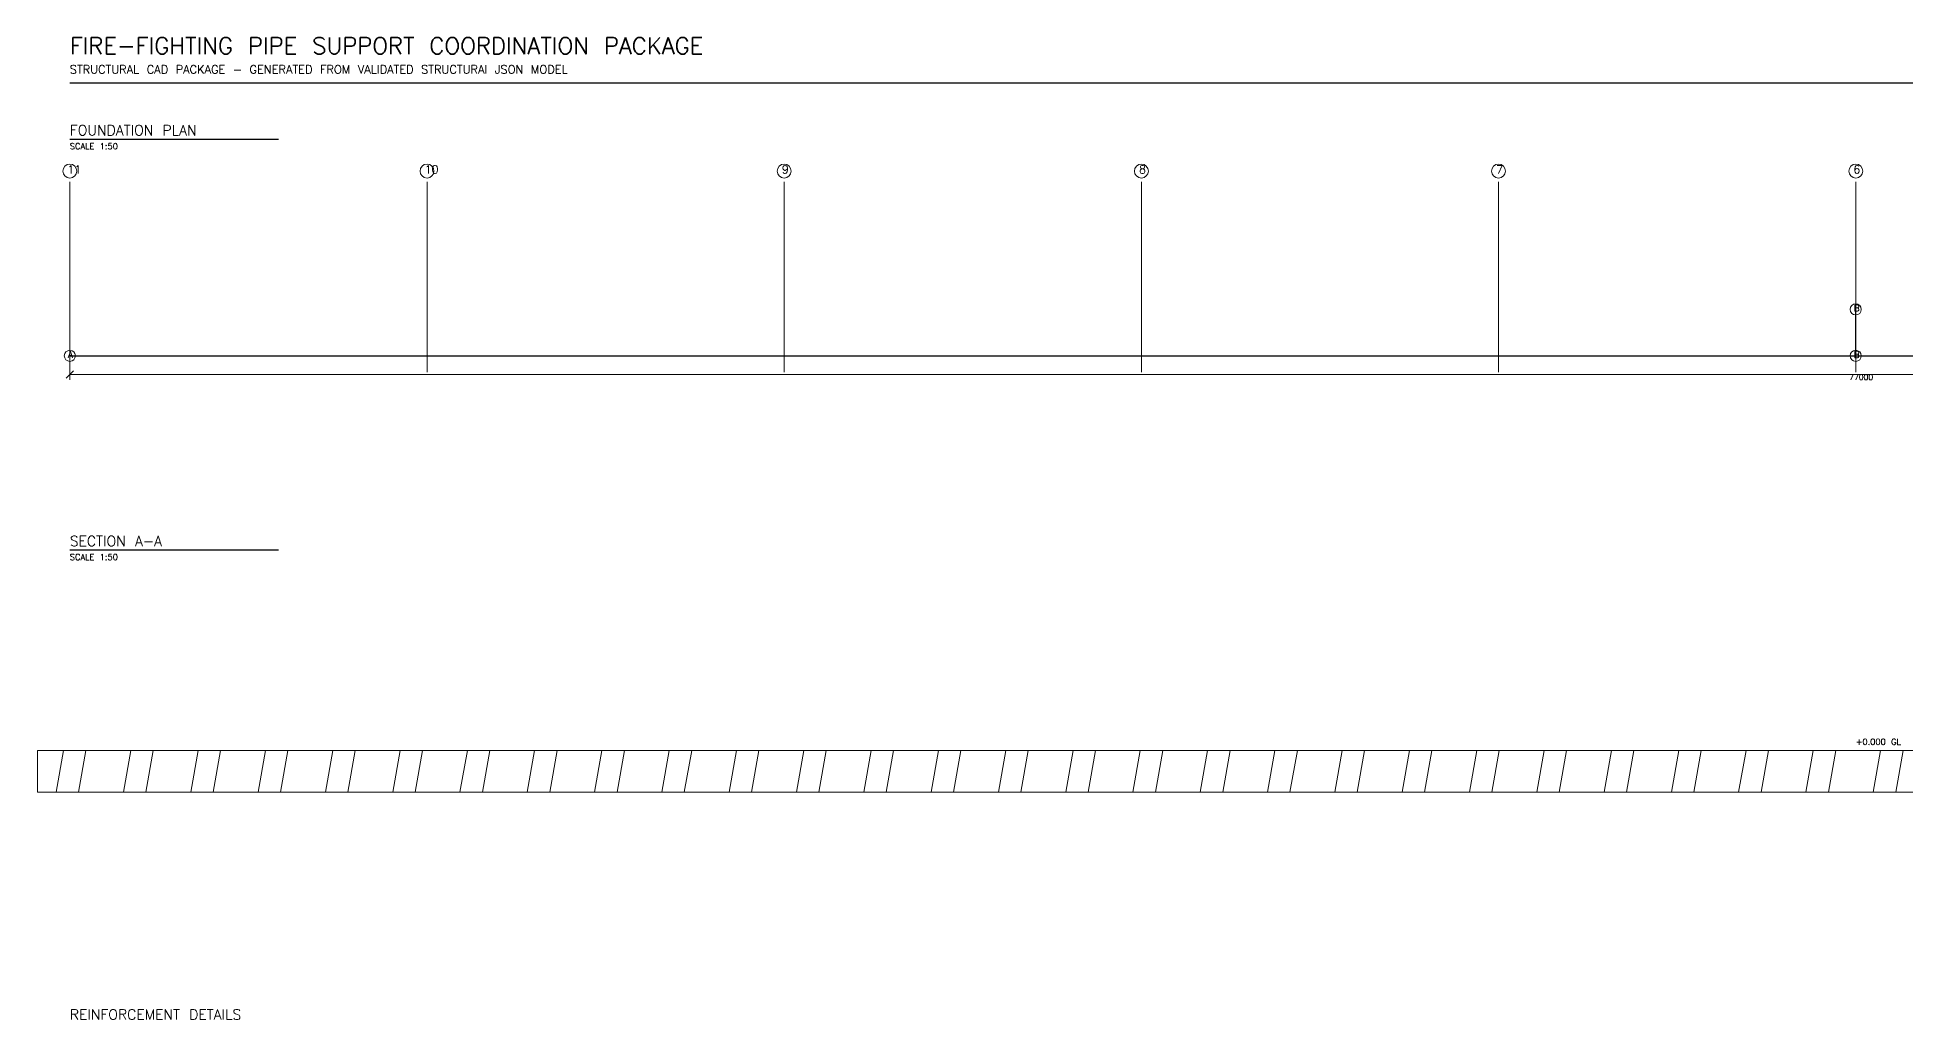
# Model space of a CAD drawing. Header units: millimetres. Extents: x -700 to 169160, y -35650 to 6360.
# Drawn here: x -700 to 39575, y -14800 to 6360 of the extents above; entities that cross this region are included whole.
import ezdxf

# ---------------------------------------------------------------- set-up
doc = ezdxf.new("R2010")
doc.units = ezdxf.units.MM
for name, color, linetype, lineweight in [('SAI-A-BORDER', 7, 'Continuous', 25), ('SAI-A-DIMS', 6, 'Continuous', 13), ('SAI-A-GRID', 1, 'Continuous', 13), ('SAI-A-SECTION', 1, 'Continuous', 25), ('SAI-A-TEXT', 4, 'Continuous', 13), ('SAI-A-TITLE', 6, 'Continuous', 30), ('SAI-H-SOIL', 8, 'Continuous', 13), ('SAI-X-REFERENCE', 9, 'Continuous', 13)]:
    doc.layers.add(name, color=color, linetype=linetype, lineweight=lineweight)
doc.styles.add('SAI-STANDARD', font='txt.shx')

msp = doc.modelspace()

# ---------------------------------------------------------------- hatches: boundary and pattern name
at = {"layer": 'SAI-H-SOIL'}
h = msp.add_hatch(dxfattribs=at)
h.set_pattern_fill('ANSI32', scale=150, angle=35)
h.paths.add_polyline_path([(-700, -9900), (77900, -9900), (77900, -9000), (-700, -9000)])

# ---------------------------------------------------------------- linework, layer by layer
at = {"layer": 'SAI-A-BORDER'}
msp.add_line((0, 5380), (163000, 5380), dxfattribs=at)
at = {"layer": 'SAI-A-DIMS'}
for p, q in [((0, 0), (0, -1020)), ((-80, -980), (80, -820)), ((0, -900), (77000, -900))]:
    msp.add_line(p, q, dxfattribs=at)
at = {"layer": 'SAI-A-GRID'}
for p, q in [((0, -850), (0, 3250)), ((7700, -850), (7700, 3250)), ((15400, -850), (15400, 3250)), ((23100, -850), (23100, 3250)), ((30800, -850), (30800, 3250)), ((38500, -850), (38500, 3250))]:
    msp.add_line(p, q, dxfattribs=at)
for centre, radius in [((0, 3480), 150), ((7700, 3480), 150), ((15400, 3480), 150), ((23100, 3480), 150), ((30800, 3480), 150), ((38500, 3480), 150), ((38500, 500), 120), ((0, -500), 120), ((38500, -500), 120)]:
    msp.add_circle(centre, radius, dxfattribs=at)
at = {"layer": 'SAI-A-SECTION'}
for p, q in [((38500, -500), (38500, 500)), ((0, -500), (77000, -500))]:
    msp.add_line(p, q, dxfattribs=at)
at = {"layer": 'SAI-A-TEXT'}
msp.add_line((-700, -9000), (77900, -9000), dxfattribs=at)
at = {"layer": 'SAI-A-TITLE'}
for p, q in [((0, 4170), (4500, 4170)), ((0, -4680), (4500, -4680))]:
    msp.add_line(p, q, dxfattribs=at)
at = {"layer": 'SAI-X-REFERENCE'}
msp.add_lwpolyline([(-700, -9900), (77900, -9900), (77900, -9000), (-700, -9000), (-700, -9900)], dxfattribs=at)

# ---------------------------------------------------------------- texts
at = {"layer": 'SAI-A-DIMS', "style": 'SAI-STANDARD'}
msp.add_text('77000', height=120, dxfattribs=at).set_placement((38360, -1020))
at = {"layer": 'SAI-A-GRID', "style": 'SAI-STANDARD'}
for s, height, p in [('11', 172.5, (-50, 3430)), ('10', 172.5, (7650, 3430)), ('9', 172, (15350, 3430)), ('8', 172, (23050, 3430)), ('7', 172, (30750, 3430)), ('6', 172, (38450, 3430)), ('B', 138, (38460, 460)), ('A', 138, (-40, -540)), ('B', 138, (38460, -540))]:
    msp.add_text(s, height=height, dxfattribs=at).set_placement(p)
at = {"layer": 'SAI-A-TEXT', "style": 'SAI-STANDARD'}
for s, height, p in [('STRUCTURAL CAD PACKAGE - GENERATED FROM VALIDATED STRUCTURAI JSON MODEL', 180, (0, 5580)), ('SCALE 1:50', 130, (0, 3950)), ('SCALE 1:50', 130, (0, -4900)), ('+0.000 GL', 130, (38500, -8880))]:
    msp.add_text(s, height=height, dxfattribs=at).set_placement(p)
at = {"layer": 'SAI-A-TITLE', "style": 'SAI-STANDARD'}
for s, height, p in [('FIRE-FIGHTING PIPE SUPPORT COORDINATION PACKAGE', 360, (0, 6000)), ('FOUNDATION PLAN', 220, (0, 4250)), ('SECTION A-A', 220, (0, -4600)), ('REINFORCEMENT DETAILS', 220, (0, -14800))]:
    msp.add_text(s, height=height, dxfattribs=at).set_placement(p)

doc.saveas('drawing.dxf')
